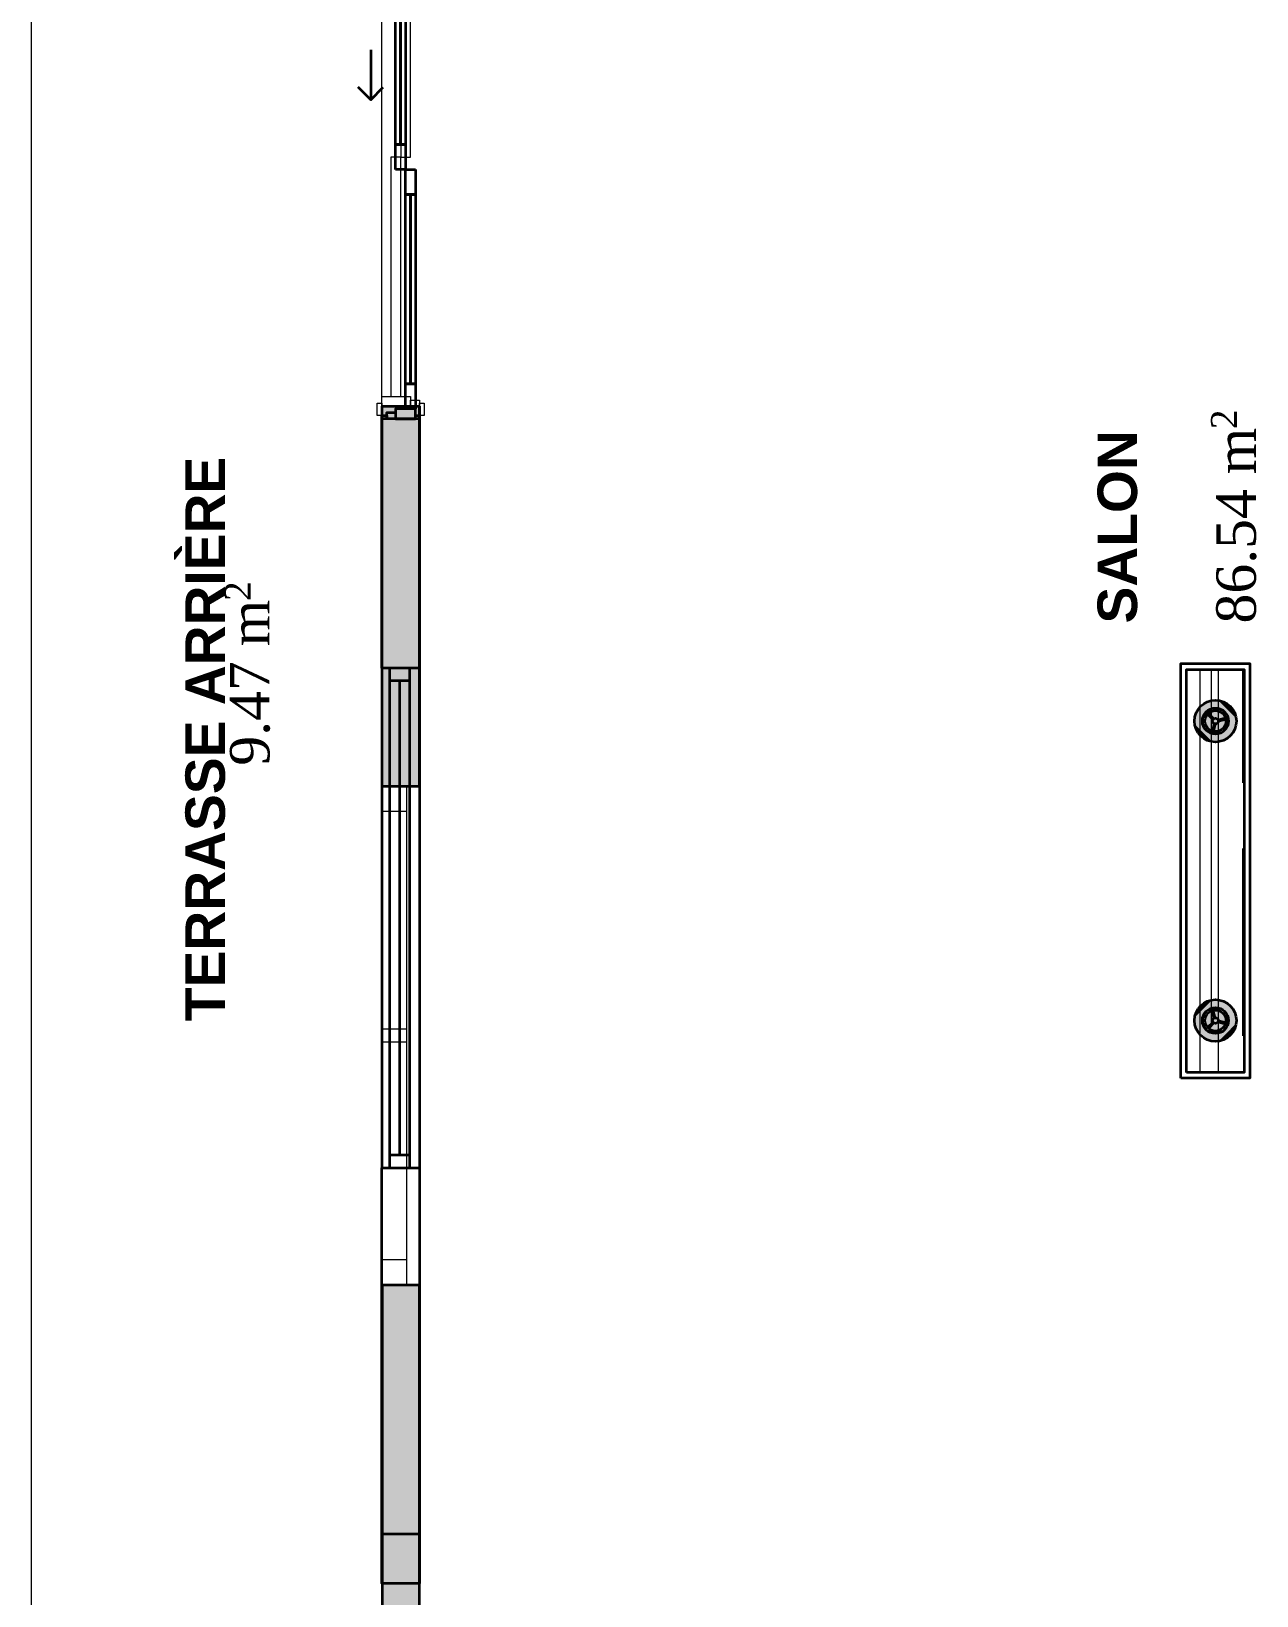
# Model space of a CAD drawing. Header units: millimetres. Extents: x -234375 to -184638, y -91483 to -70216.
# Drawn here: x -234339 to -229424, y -83656 to -77380 of the extents above; entities that cross this region are included whole.
import ezdxf

# ---------------------------------------------------------------- set-up
doc = ezdxf.new("R2010")
doc.units = ezdxf.units.MM
doc.header["$MEASUREMENT"] = 0
for name, color, linetype, lineweight in [('New_0_Pen_No__15', 214, 'Continuous', 25), ('New_0_Pen_No__22', 8, 'Continuous', 35), ('New_0_Pen_No__7', 7, 'Continuous', 35), ('New_Archicad Doors_Pen_No__27', 7, 'Continuous', 35), ('New_Archicad Windows_Pen_No__27', 7, 'Continuous', 35), ('New_Drawing & Figure_Pen_No__15', 214, 'Continuous', 25), ('New_Drawing & Figure_Pen_No__22', 8, 'Continuous', 35), ('New_Drawing & Figure_Pen_No__7', 7, 'Continuous', 35), ('New_Structural - Bearing_Pen_No__1', 7, 'Continuous', 13), ('New_Structural - Bearing_Pen_No__27', 7, 'Continuous', 35)]:
    doc.layers.add(name, color=color, linetype=linetype, lineweight=lineweight)
for name, color, linetype in [('New_Archicad Doors', 7, 'Continuous'), ('New_Archicad Windows', 7, 'Continuous'), ('New_Structural - Bearing', 7, 'Continuous')]:
    doc.layers.add(name, color=color, linetype=linetype)
for name, color, linetype, lineweight, true_color in [('New_Archicad Doors_Pen_No__23', 30, 'Continuous', 20, 0xff6600), ('New_Archicad Doors_Pen_No__3', 30, 'Continuous', 18, 0xff6600), ('New_Archicad Windows_Pen_No__23', 30, 'Continuous', 20, 0xff6600), ('New_Archicad Windows_Pen_No__3', 30, 'Continuous', 18, 0xff6600), ('New_Drawing & Figure_Pen_No__14', 42, 'Continuous', 18, 0xbd8b17), ('New_Structural - Bearing_Pen_No__160', 33, 'Continuous', 20, 0xb4a35c)]:
    doc.layers.add(name, color=color, linetype=linetype, lineweight=lineweight, true_color=true_color)
doc.styles.add('GENERATED_STYLE_1', font='arial.ttf')
doc.styles.add('GENERATED_STYLE_2', font='times.ttf')

# ---------------------------------------------------------------- blocks, each defined once
blk = doc.blocks.new('Slab_4', base_point=(-234339.2, -84269.7))
at = {"layer": 'New_Structural - Bearing_Pen_No__1', "color": 7, "linetype": 'Continuous', "lineweight": 13, "flags": 128}
blk.add_lwpolyline([(-234339.2, -84269.7), (-232932.6, -84269.7), (-232932.6, -76401.6), (-234339.2, -76401.6)], close=True, dxfattribs=at)
blk = doc.blocks.new('2-Sash Sliding Window_2')
at = {"layer": 'New_Archicad Windows_Pen_No__23', "color": 30, "linetype": 'Continuous', "lineweight": 20, "true_color": 0xff6600}
for p, q in [((-1000, 0), (-900, 0)), ((-900, 0), (-900, -100)), ((-25, -100), (-25, 0)), ((-25, 0), (25, 0)), ((-25, 0), (25, 0)), ((25, 0), (25, -100)), ((900, -100), (900, 0)), ((900, 0), (1000, 0)), ((-900, -100), (-1000, -100)), ((25, -100), (-25, -100)), ((25, -100), (-25, -100)), ((1000, -100), (900, -100))]:
    blk.add_line(p, q, dxfattribs=at)
at = {"layer": 'New_Archicad Windows_Pen_No__27', "color": 7, "linetype": 'Continuous', "lineweight": 35}
for p, q in [((-1000, 0), (-1000, 50)), ((-1000, -100), (-1000, 0)), ((-1000, -100), (-1000, 0)), ((1000, 0), (1000, 50)), ((1000, -100), (1000, 0)), ((1000, -100), (1000, 0))]:
    blk.add_line(p, q, dxfattribs=at)
at = {"layer": 'New_Archicad Windows_Pen_No__3', "color": 30, "linetype": 'Continuous', "lineweight": 18, "true_color": 0xff6600}
for p, q in [((-1000, 50), (1000, 50)), ((-900, 0), (-25, 0)), ((25, 0), (900, 0)), ((-1000, -100), (1000, -100)), ((-25, -100), (-900, -100)), ((900, -100), (25, -100))]:
    blk.add_line(p, q, dxfattribs=at)
blk = doc.blocks.new('Sliding Door_2')
at = {"layer": 'New_Archicad Doors_Pen_No__23', "color": 30, "linetype": 'Continuous', "lineweight": 20, "true_color": 0xff6600}
for p, q in [((-960, 0), (-1000, 0)), ((-1000, 0), (-1000, -115)), ((-960, -115), (-960, 0)), ((1000, 0), (960, 0)), ((960, 0), (960, -115)), ((1000, -115), (1000, 0)), ((-1000, -115), (-960, -115)), ((960, -115), (1000, -115))]:
    blk.add_line(p, q, dxfattribs=at)
at = {"layer": 'New_Archicad Doors_Pen_No__27', "color": 7, "linetype": 'Continuous', "lineweight": 35}
for p, q in [((-1000, 35), (-1037, 35)), ((-1000, 35), (-1037, 35)), ((-1000, 0), (-1000, 35)), ((-1000, 0), (-1000, 35)), ((-1000, -115), (-1000, 0)), ((-1000, -115), (-1000, 0)), ((1000, 0), (1000, 35)), ((1000, 0), (1000, 35)), ((1000, 35), (1037, 35)), ((1000, 35), (1037, 35)), ((1000, -115), (1000, 0)), ((1000, -115), (1000, 0)), ((-1000, -115), (-1037, -115)), ((-1000, -115), (-1037, -115)), ((1000, -115), (1037, -115)), ((1000, -115), (1037, -115))]:
    blk.add_line(p, q, dxfattribs=at)
at = {"layer": 'New_Archicad Doors_Pen_No__3', "color": 30, "linetype": 'Continuous', "lineweight": 18, "true_color": 0xff6600}
for p, q in [((-987, 54), (-1037, 54)), ((-1037, 54), (-1037, 35)), ((-1037, 35), (-987, 35)), ((-975, 35), (-1000, 35)), ((-1000, 35), (-1000, 0)), ((-1000, 0), (-975, 0)), ((-987, 35), (-987, 54)), ((-975, 0), (-975, 35)), ((0, 0), (960, 0)), ((0, -40), (0, 0)), ((960, 0), (960, -40)), ((1000, 35), (975, 35)), ((975, 35), (975, 0)), ((975, 0), (1000, 0)), ((1037, 54), (987, 54)), ((987, 54), (987, 35)), ((987, 35), (1037, 35)), ((1000, 0), (1000, 35)), ((1037, 35), (1037, 54)), ((-960, -40), (0, -40)), ((-960, -80), (-960, -40)), ((960, -40), (0, -40)), ((0, -40), (0, -80)), ((-987, -115), (-1037, -115)), ((-1037, -115), (-1037, -134)), ((-987, -134), (-987, -115)), ((0, -80), (-960, -80)), ((1037, -115), (987, -115)), ((987, -115), (987, -134)), ((1037, -134), (1037, -115)), ((-1037, -134), (-987, -134)), ((987, -134), (1037, -134))]:
    blk.add_line(p, q, dxfattribs=at)
blk = doc.blocks.new('Wall_51', base_point=(-232782.4, -84272.3))
at = {"layer": 'New_Structural - Bearing_Pen_No__160', "linetype": 'Continuous', "lineweight": 0, "true_color": 0x5a512e}
for points in [[(-232782.7, -78884.4), (-232932.7, -78884.4), (-232932.6, -80408.6), (-232782.6, -80408.6)], [(-232932.5, -82408.6), (-232932.4, -84272.3), (-232927.5, -84272.3), (-232927.5, -84229.5), (-232787.5, -84229.5), (-232787.5, -84272.3), (-232782.4, -84272.3), (-232782.5, -82408.6)]]:
    blk.add_hatch(color=59, dxfattribs=at).paths.add_polyline_path(points)
at = {"layer": 'New_Structural - Bearing_Pen_No__27', "color": 7, "linetype": 'Continuous', "lineweight": 35}
for p, q in [((-232932.7, -78884.4), (-232932.7, -78921.4)), ((-232932.7, -78884.4), (-232817.7, -78884.4)), ((-232817.7, -78884.4), (-232782.7, -78884.4)), ((-232782.7, -78884.4), (-232782.7, -78921.4)), ((-232932.6, -80408.6), (-232832.6, -80408.6)), ((-232832.6, -80408.6), (-232782.6, -80408.6)), ((-232932.5, -82408.6), (-232832.5, -82408.6)), ((-232832.5, -82408.6), (-232782.5, -82408.6))]:
    blk.add_line(p, q, dxfattribs=at)
at = {"layer": 'New_Structural - Bearing_Pen_No__27', "color": 7, "linetype": 'Continuous', "lineweight": 35, "flags": 128}
for points in [[(-232932.7, -78884.4), (-232932.6, -80408.6)], [(-232782.6, -80408.6), (-232782.7, -78884.4)], [(-232932.5, -82408.6), (-232932.4, -84272.3)], [(-232782.4, -84422.3), (-232782.5, -82408.6)]]:
    blk.add_lwpolyline(points, dxfattribs=at)
at = {"layer": 'New_Archicad Doors', "color": 21, "linetype": 'Continuous', "lineweight": 18, "true_color": 0xff9955, "xscale": -0.9999999999999997, "zscale": 1000, "rotation": 270.0025708428131}
blk.add_blockref('Sliding Door_2', (-232817.7, -77884.4), dxfattribs=at)
at = {"layer": 'New_Archicad Windows', "color": 21, "linetype": 'Continuous', "lineweight": 18, "true_color": 0xff9955, "xscale": -0.9999999999999997, "zscale": 1000, "rotation": 270.0025708428131}
blk.add_blockref('2-Sash Sliding Window_2', (-232832.6, -81408.6), dxfattribs=at)

msp = doc.modelspace()

# ---------------------------------------------------------------- hatches: boundary and pattern name
at = {"layer": 'New_0_Pen_No__22', "linetype": 'Continuous', "lineweight": 35}
for points in [[(-229638.1, -80077.8), (-229649.8, -80088.1), (-229520.7, -80195.2)], [(-229624.1, -80070.5), (-229638.1, -80077.8), (-229513.4, -80181.2)], [(-229513.4, -80181.2), (-229638.1, -80077.8), (-229520.7, -80195.2)], [(-229609.5, -80065.4), (-229624.1, -80070.5), (-229508.3, -80166.6)], [(-229508.3, -80166.6), (-229624.1, -80070.5), (-229513.4, -80181.2)], [(-229594.1, -80063.9), (-229609.5, -80065.4), (-229506.1, -80151.2)], [(-229506.1, -80151.2), (-229609.5, -80065.4), (-229508.3, -80166.6)], [(-229578.7, -80063.9), (-229594.1, -80063.9), (-229506.8, -80135.8)], [(-229506.8, -80135.8), (-229594.1, -80063.9), (-229506.1, -80151.2)], [(-229563.3, -80067.6), (-229578.7, -80063.9), (-229510.5, -80121.1)], [(-229510.5, -80121.1), (-229578.7, -80063.9), (-229506.8, -80135.8)], [(-229549.3, -80074.2), (-229563.3, -80067.6), (-229516.3, -80106.4)], [(-229516.3, -80106.4), (-229563.3, -80067.6), (-229510.5, -80121.1)], [(-229536.1, -80083), (-229549.3, -80074.2), (-229525.1, -80094)], [(-229525.1, -80094), (-229549.3, -80074.2), (-229516.3, -80106.4)], [(-229671.8, -80128.4), (-229674, -80143.8), (-229570.6, -80229.6)], [(-229570.6, -80229.6), (-229674, -80143.8), (-229586, -80231.8)], [(-229674, -80143.8), (-229673.3, -80159.2), (-229586, -80231.8)], [(-229667.4, -80113.8), (-229671.8, -80128.4), (-229555.9, -80224.5)], [(-229555.9, -80224.5), (-229671.8, -80128.4), (-229570.6, -80229.6)], [(-229659.3, -80099.8), (-229667.4, -80113.8), (-229542.7, -80217.2)], [(-229542.7, -80217.2), (-229667.4, -80113.8), (-229555.9, -80224.5)], [(-229649.8, -80088.1), (-229659.3, -80099.8), (-229531, -80206.9)], [(-229531, -80206.9), (-229659.3, -80099.8), (-229542.7, -80217.2)], [(-229520.7, -80195.2), (-229649.8, -80088.1), (-229531, -80206.9)], [(-229586, -80231.8), (-229673.3, -80159.2), (-229602.1, -80231.1)], [(-229673.3, -80159.2), (-229669.6, -80174.6), (-229602.1, -80231.1)], [(-229602.1, -80231.1), (-229669.6, -80174.6), (-229616.8, -80227.4)], [(-229669.6, -80174.6), (-229663.7, -80188.6), (-229616.8, -80227.4)], [(-229616.8, -80227.4), (-229663.7, -80188.6), (-229631.5, -80220.8)], [(-229663.7, -80188.6), (-229654.9, -80201), (-229631.5, -80220.8)], [(-229631.5, -80220.8), (-229654.9, -80201), (-229643.9, -80212)], [(-229570.6, -81266.6), (-229586, -81264.4), (-229674, -81352.4)], [(-229674, -81352.4), (-229586, -81264.4), (-229673.2, -81337)], [(-229671.8, -81367.8), (-229570.6, -81266.6), (-229674, -81352.4)], [(-229586, -81264.4), (-229602.1, -81265.1), (-229673.2, -81337)], [(-229673.2, -81337), (-229602.1, -81265.1), (-229669.6, -81321.6)], [(-229555.9, -81271.7), (-229570.6, -81266.6), (-229671.8, -81367.8)], [(-229667.4, -81382.5), (-229555.9, -81271.7), (-229671.8, -81367.8)], [(-229602.1, -81265.1), (-229616.8, -81268.8), (-229669.6, -81321.6)], [(-229669.6, -81321.6), (-229616.8, -81268.8), (-229663.7, -81307.7)], [(-229542.7, -81279), (-229555.9, -81271.7), (-229667.4, -81382.5)], [(-229616.8, -81268.8), (-229631.4, -81275.4), (-229663.7, -81307.7)], [(-229659.3, -81396.4), (-229542.7, -81279), (-229667.4, -81382.5)], [(-229663.7, -81307.7), (-229631.4, -81275.4), (-229654.9, -81295.2)], [(-229531, -81289.3), (-229542.7, -81279), (-229659.3, -81396.4)], [(-229649.8, -81408.1), (-229531, -81289.3), (-229659.3, -81396.4)], [(-229631.4, -81275.4), (-229643.9, -81284.2), (-229654.9, -81295.2)], [(-229520.7, -81301), (-229531, -81289.3), (-229649.8, -81408.1)], [(-229638, -81418.4), (-229520.7, -81301), (-229649.8, -81408.1)], [(-229513.4, -81315), (-229520.7, -81301), (-229638, -81418.4)], [(-229624.1, -81425.7), (-229513.4, -81315), (-229638, -81418.4)], [(-229508.2, -81329.6), (-229513.4, -81315), (-229624.1, -81425.7)], [(-229609.4, -81430.9), (-229508.2, -81329.6), (-229624.1, -81425.7)], [(-229506, -81345), (-229508.2, -81329.6), (-229609.4, -81430.9)], [(-229594, -81433.1), (-229506, -81345), (-229609.4, -81430.9)], [(-229506.8, -81360.4), (-229506, -81345), (-229594, -81433.1)], [(-229578.6, -81432.3), (-229506.8, -81360.4), (-229594, -81433.1)], [(-229510.4, -81375.1), (-229506.8, -81360.4), (-229578.6, -81432.3)], [(-229563.2, -81428.7), (-229510.4, -81375.1), (-229578.6, -81432.3)], [(-229516.3, -81389.8), (-229510.4, -81375.1), (-229563.2, -81428.7)], [(-229549.3, -81422.1), (-229516.3, -81389.8), (-229563.2, -81428.7)], [(-229525.1, -81402.3), (-229516.3, -81389.8), (-229549.3, -81422.1)], [(-229536.1, -81413.3), (-229525.1, -81402.3), (-229549.3, -81422.1)]]:
    msp.add_hatch(color=8, dxfattribs=at).paths.add_polyline_path(points)
at = {"layer": 'New_Drawing & Figure_Pen_No__22', "linetype": 'Continuous', "lineweight": 35}
for points in [[(-229638.1, -80077.8), (-229649.8, -80088.1), (-229520.7, -80195.2)], [(-229624.1, -80070.5), (-229638.1, -80077.8), (-229513.4, -80181.2)], [(-229513.4, -80181.2), (-229638.1, -80077.8), (-229520.7, -80195.2)], [(-229609.5, -80065.4), (-229624.1, -80070.5), (-229508.3, -80166.6)], [(-229508.3, -80166.6), (-229624.1, -80070.5), (-229513.4, -80181.2)], [(-229594.1, -80063.9), (-229609.5, -80065.4), (-229506.1, -80151.2)], [(-229506.1, -80151.2), (-229609.5, -80065.4), (-229508.3, -80166.6)], [(-229578.7, -80063.9), (-229594.1, -80063.9), (-229506.8, -80135.8)], [(-229506.8, -80135.8), (-229594.1, -80063.9), (-229506.1, -80151.2)], [(-229563.3, -80067.6), (-229578.7, -80063.9), (-229510.5, -80121.1)], [(-229510.5, -80121.1), (-229578.7, -80063.9), (-229506.8, -80135.8)], [(-229549.3, -80074.2), (-229563.3, -80067.6), (-229516.3, -80106.4)], [(-229516.3, -80106.4), (-229563.3, -80067.6), (-229510.5, -80121.1)], [(-229536.1, -80083), (-229549.3, -80074.2), (-229525.1, -80094)], [(-229525.1, -80094), (-229549.3, -80074.2), (-229516.3, -80106.4)], [(-229671.8, -80128.4), (-229674, -80143.8), (-229570.6, -80229.6)], [(-229570.6, -80229.6), (-229674, -80143.8), (-229586, -80231.8)], [(-229674, -80143.8), (-229673.3, -80159.2), (-229586, -80231.8)], [(-229667.4, -80113.8), (-229671.8, -80128.4), (-229555.9, -80224.5)], [(-229555.9, -80224.5), (-229671.8, -80128.4), (-229570.6, -80229.6)], [(-229659.3, -80099.8), (-229667.4, -80113.8), (-229542.7, -80217.2)], [(-229542.7, -80217.2), (-229667.4, -80113.8), (-229555.9, -80224.5)], [(-229649.8, -80088.1), (-229659.3, -80099.8), (-229531, -80206.9)], [(-229531, -80206.9), (-229659.3, -80099.8), (-229542.7, -80217.2)], [(-229520.7, -80195.2), (-229649.8, -80088.1), (-229531, -80206.9)], [(-229586, -80231.8), (-229673.3, -80159.2), (-229602.1, -80231.1)], [(-229673.3, -80159.2), (-229669.6, -80174.6), (-229602.1, -80231.1)], [(-229602.1, -80231.1), (-229669.6, -80174.6), (-229616.8, -80227.4)], [(-229669.6, -80174.6), (-229663.7, -80188.6), (-229616.8, -80227.4)], [(-229616.8, -80227.4), (-229663.7, -80188.6), (-229631.5, -80220.8)], [(-229663.7, -80188.6), (-229654.9, -80201), (-229631.5, -80220.8)], [(-229631.5, -80220.8), (-229654.9, -80201), (-229643.9, -80212)], [(-229570.6, -81266.6), (-229586, -81264.4), (-229674, -81352.4)], [(-229674, -81352.4), (-229586, -81264.4), (-229673.2, -81337)], [(-229671.8, -81367.8), (-229570.6, -81266.6), (-229674, -81352.4)], [(-229586, -81264.4), (-229602.1, -81265.1), (-229673.2, -81337)], [(-229673.2, -81337), (-229602.1, -81265.1), (-229669.6, -81321.6)], [(-229555.9, -81271.7), (-229570.6, -81266.6), (-229671.8, -81367.8)], [(-229667.4, -81382.5), (-229555.9, -81271.7), (-229671.8, -81367.8)], [(-229602.1, -81265.1), (-229616.8, -81268.8), (-229669.6, -81321.6)], [(-229669.6, -81321.6), (-229616.8, -81268.8), (-229663.7, -81307.7)], [(-229542.7, -81279), (-229555.9, -81271.7), (-229667.4, -81382.5)], [(-229616.8, -81268.8), (-229631.4, -81275.4), (-229663.7, -81307.7)], [(-229659.3, -81396.4), (-229542.7, -81279), (-229667.4, -81382.5)], [(-229663.7, -81307.7), (-229631.4, -81275.4), (-229654.9, -81295.2)], [(-229531, -81289.3), (-229542.7, -81279), (-229659.3, -81396.4)], [(-229649.8, -81408.1), (-229531, -81289.3), (-229659.3, -81396.4)], [(-229631.4, -81275.4), (-229643.9, -81284.2), (-229654.9, -81295.2)], [(-229520.7, -81301), (-229531, -81289.3), (-229649.8, -81408.1)], [(-229638, -81418.4), (-229520.7, -81301), (-229649.8, -81408.1)], [(-229513.4, -81315), (-229520.7, -81301), (-229638, -81418.4)], [(-229624.1, -81425.7), (-229513.4, -81315), (-229638, -81418.4)], [(-229508.2, -81329.6), (-229513.4, -81315), (-229624.1, -81425.7)], [(-229609.4, -81430.9), (-229508.2, -81329.6), (-229624.1, -81425.7)], [(-229506, -81345), (-229508.2, -81329.6), (-229609.4, -81430.9)], [(-229594, -81433.1), (-229506, -81345), (-229609.4, -81430.9)], [(-229506.8, -81360.4), (-229506, -81345), (-229594, -81433.1)], [(-229578.6, -81432.3), (-229506.8, -81360.4), (-229594, -81433.1)], [(-229510.4, -81375.1), (-229506.8, -81360.4), (-229578.6, -81432.3)], [(-229563.2, -81428.7), (-229510.4, -81375.1), (-229578.6, -81432.3)], [(-229516.3, -81389.8), (-229510.4, -81375.1), (-229563.2, -81428.7)], [(-229549.3, -81422.1), (-229516.3, -81389.8), (-229563.2, -81428.7)], [(-229525.1, -81402.3), (-229516.3, -81389.8), (-229549.3, -81422.1)], [(-229536.1, -81413.3), (-229525.1, -81402.3), (-229549.3, -81422.1)]]:
    msp.add_hatch(color=8, dxfattribs=at).paths.add_polyline_path(points)

# ---------------------------------------------------------------- linework, layer by layer
at = {"layer": 'New_0_Pen_No__7', "color": 7, "linetype": 'Continuous', "lineweight": 35}
for p, q in [((-232932.7, -79934.4), (-232932.8, -78934.4)), ((-232782.7, -78934.4), (-232782.6, -79934.4)), ((-232932.6, -83402.6), (-232932.7, -81939.1)), ((-232932.6, -83607.1), (-232932.7, -81939.1)), ((-232932.7, -81939.1), (-232782.5, -81939.1)), ((-232782.5, -81939.1), (-232782.5, -83459.1)), ((-232932.6, -83607.1), (-232932.6, -83459.1))]:
    msp.add_line(p, q, dxfattribs=at)
for points in [[(-232857.9, -77074.4), (-232857.8, -77834.4), (-232877.8, -77834.4), (-232877.9, -77074.4)], [(-232837.9, -77074.4), (-232837.8, -77834.4), (-232857.8, -77834.4), (-232857.9, -77074.4)], [(-232877.8, -77934.4), (-232877.8, -77834.4), (-232837.8, -77834.4), (-232837.8, -77934.4)], [(-232797.8, -77934.4), (-232797.8, -78034.4), (-232837.8, -78034.4), (-232837.8, -77934.4)], [(-232817.8, -78034.4), (-232817.8, -78794.4), (-232837.8, -78794.4), (-232837.8, -78034.4)], [(-232797.8, -78034.4), (-232797.8, -78794.4), (-232817.8, -78794.4), (-232817.8, -78034.4)], [(-232837.8, -78894.4), (-232837.8, -78794.4), (-232797.8, -78794.4), (-232797.8, -78894.4)], [(-232913.8, -78921.4), (-232913.8, -78934.4), (-232932.8, -78934.4), (-232932.8, -78921.4)], [(-232878.8, -78934.4), (-232913.8, -78934.4), (-232913.8, -78909.4), (-232878.8, -78909.4)], [(-232878.8, -78934.4), (-232797.8, -78934.4), (-232797.8, -78894.4), (-232878.8, -78894.4)], [(-232782.8, -78921.4), (-232782.8, -78934.4), (-232797.8, -78934.4), (-232797.8, -78921.4)], [(-232782.6, -83607.1), (-232932.6, -83607.1), (-232932.6, -83407.1), (-232782.6, -83407.1)]]:
    msp.add_lwpolyline(points, close=True, dxfattribs=at)
for points in [[(-232857.9, -77074.4), (-232857.8, -77834.4)], [(-232977.9, -77454.4), (-232977.8, -77654.4), (-233027.8, -77604.4)], [(-232977.8, -77654.4), (-232927.8, -77604.4)], [(-232817.8, -78034.4), (-232817.8, -78794.4)], [(-232782.7, -78934.4), (-232932.8, -78934.4)], [(-232782.6, -79934.4), (-232932.7, -79934.4)]]:
    msp.add_lwpolyline(points, dxfattribs=at)
for centre, radius in [((-229590, -80147.1), 84), ((-229590, -80147.1), 52.4), ((-229590, -80147.1), 42.2), ((-229590, -80147.1), 11.4), ((-229590, -81348.4), 84), ((-229590, -81348.4), 52.4), ((-229590, -81348.4), 42.2), ((-229590, -81348.4), 11.4)]:
    msp.add_circle(centre, radius, dxfattribs=at)
at = {"layer": 'New_Drawing & Figure_Pen_No__14', "color": 42, "linetype": 'Continuous', "lineweight": 18, "true_color": 0xbd8b17}
for points in [[(-229652.8, -79940), (-229652.7, -81556.3)], [(-229607.3, -79940), (-229607.2, -81372.9)], [(-229578.7, -79940), (-229578.6, -81556.3)], [(-229481.9, -79940), (-229481.9, -80395.4)], [(-229481.9, -80658.6), (-229481.8, -81410.3)]]:
    msp.add_lwpolyline(points, dxfattribs=at)
at = {"layer": 'New_Drawing & Figure_Pen_No__7', "color": 7, "linetype": 'Continuous', "lineweight": 35}
for p, q in [((-232932.7, -79934.4), (-232932.8, -78934.4)), ((-232782.7, -78934.4), (-232782.6, -79934.4)), ((-232932.7, -79934.4), (-232932.7, -81939.1)), ((-232902.7, -79934.4), (-232902.7, -81939.1)), ((-232822.7, -79934.4), (-232822.7, -81939.1)), ((-232782.7, -79934.4), (-232782.7, -81939.1)), ((-232902.7, -79984.4), (-232822.7, -79984.4)), ((-232862.7, -79984.4), (-232862.7, -81889.1)), ((-232822.7, -81889.1), (-232902.7, -81889.1)), ((-232932.6, -83402.6), (-232932.7, -81939.1)), ((-232932.6, -83607.1), (-232932.7, -81939.1)), ((-232932.7, -81939.1), (-232782.5, -81939.1)), ((-232782.5, -81939.1), (-232782.5, -83459.1)), ((-232932.6, -83607.1), (-232932.6, -83459.1))]:
    msp.add_line(p, q, dxfattribs=at)
for points in [[(-232857.9, -77074.4), (-232857.8, -77834.4), (-232877.8, -77834.4), (-232877.9, -77074.4)], [(-232837.9, -77074.4), (-232837.8, -77834.4), (-232857.8, -77834.4), (-232857.9, -77074.4)], [(-232877.8, -77934.4), (-232877.8, -77834.4), (-232837.8, -77834.4), (-232837.8, -77934.4)], [(-232797.8, -77934.4), (-232797.8, -78034.4), (-232837.8, -78034.4), (-232837.8, -77934.4)], [(-232817.8, -78034.4), (-232817.8, -78794.4), (-232837.8, -78794.4), (-232837.8, -78034.4)], [(-232797.8, -78034.4), (-232797.8, -78794.4), (-232817.8, -78794.4), (-232817.8, -78034.4)], [(-232837.8, -78894.4), (-232837.8, -78794.4), (-232797.8, -78794.4), (-232797.8, -78894.4)], [(-232913.8, -78921.4), (-232913.8, -78934.4), (-232932.8, -78934.4), (-232932.8, -78921.4)], [(-232878.8, -78934.4), (-232913.8, -78934.4), (-232913.8, -78909.4), (-232878.8, -78909.4)], [(-232878.8, -78934.4), (-232797.8, -78934.4), (-232797.8, -78894.4), (-232878.8, -78894.4)], [(-232782.8, -78921.4), (-232782.8, -78934.4), (-232797.8, -78934.4), (-232797.8, -78921.4)], [(-229728.9, -81579.7), (-229729, -79916.5), (-229451.8, -79916.5), (-229451.7, -81579.7)], [(-229705.5, -81556.3), (-229705.6, -79940), (-229475.3, -79940), (-229475.2, -81556.3)], [(-232782.6, -83607.1), (-232932.6, -83607.1), (-232932.6, -83407.1), (-232782.6, -83407.1)]]:
    msp.add_lwpolyline(points, close=True, dxfattribs=at)
for points in [[(-232857.9, -77074.4), (-232857.8, -77834.4)], [(-232977.9, -77454.4), (-232977.8, -77654.4), (-233027.8, -77604.4)], [(-232977.8, -77654.4), (-232927.8, -77604.4)], [(-232817.8, -78034.4), (-232817.8, -78794.4)], [(-232782.7, -78934.4), (-232932.8, -78934.4)], [(-232782.6, -79934.4), (-232932.7, -79934.4)], [(-229599.2, -80141.6), (-229621.2, -80119.6)], [(-229596.3, -80138), (-229618.3, -80116)], [(-229580.1, -80142.4), (-229550.1, -80134.3)], [(-229579.4, -80147.5), (-229549.3, -80139.4)], [(-229595.5, -80157.8), (-229602.9, -80187.8)], [(-229590.4, -80158.5), (-229598.5, -80188.6)], [(-229595.5, -81338.5), (-229602.8, -81308.4)], [(-229590.4, -81337.7), (-229598.4, -81307.7)], [(-229599.2, -81354.6), (-229621.2, -81376.6)], [(-229596.2, -81358.3), (-229618.2, -81380.3)], [(-229580.1, -81353.9), (-229550, -81361.9)], [(-229579.4, -81348.7), (-229549.3, -81356.8)]]:
    msp.add_lwpolyline(points, dxfattribs=at)
for centre, radius in [((-229590, -80147.1), 84), ((-229590, -80147.1), 52.4), ((-229590, -80147.1), 42.2), ((-229590, -80147.1), 11.4), ((-229590, -81348.4), 84), ((-229590, -81348.4), 52.4), ((-229590, -81348.4), 42.2), ((-229590, -81348.4), 11.4)]:
    msp.add_circle(centre, radius, dxfattribs=at)

# ---------------------------------------------------------------- block references
at = {"layer": 'New_Structural - Bearing', "color": 7, "linetype": 'Continuous', "lineweight": 13}
msp.add_blockref('Slab_4', (-234339.2, -84269.7), dxfattribs=at)
at = {"layer": 'New_Structural - Bearing', "color": 7, "lineweight": 35}
msp.add_blockref('Wall_51', (-232782.4, -84272.3), dxfattribs=at)

# ---------------------------------------------------------------- texts
at = {"layer": 'New_0_Pen_No__15', "color": 214, "linetype": 'Continuous', "lineweight": 25, "attachment_point": 7, "rotation": 90.00257, "style": 'GENERATED_STYLE_2'}
for s, insert, char_height in [('\\A1;{\\pql;\\fTimes New Roman|b0|i0|c0|p0;\\W1.000000;2}', (-229503, -78976), 104.661), ('\\A1;{\\pql;\\fTimes New Roman|b0|i0|c0|p0;\\W1.000000;86.54 m}', (-229424.3, -79755.6), 158.578), ('\\A1;{\\pql;\\fTimes New Roman|b0|i0|c0|p0;\\W1.000000;2}', (-233459.2, -79665.3), 104.661), ('\\A1;{\\pql;\\fTimes New Roman|b0|i0|c0|p0;\\W1.000000;9.47 m}', (-233380.6, -80326.1), 158.578)]:
    msp.add_mtext(s, dxfattribs=dict(at, insert=insert, char_height=char_height))
at = {"layer": 'New_0_Pen_No__7', "color": 7, "linetype": 'Continuous', "lineweight": 35, "char_height": 158.578, "attachment_point": 7, "rotation": 90.00257, "style": 'GENERATED_STYLE_1'}
for s, insert in [('\\A1;{\\pql;\\fArial|b1|i0|c0|p0;\\W1.000000;SALON}', (-229901.9, -79755.7)), ('\\A1;{\\pql;\\fArial|b1|i0|c0|p0;\\W1.000000;TERRASSE ARRIÈRE}', (-233560.3, -81351.2))]:
    msp.add_mtext(s, dxfattribs=dict(at, insert=insert))
at = {"layer": 'New_Drawing & Figure_Pen_No__15', "color": 214, "linetype": 'Continuous', "lineweight": 25, "attachment_point": 7, "rotation": 90.00257, "style": 'GENERATED_STYLE_2'}
for s, insert, char_height in [('\\A1;{\\pql;\\fTimes New Roman|b0|i0|c0|p0;\\W1.000000;2}', (-229503, -78976), 104.661), ('\\A1;{\\pql;\\fTimes New Roman|b0|i0|c0|p0;\\W1.000000;86.54 m}', (-229424.3, -79755.6), 158.578), ('\\A1;{\\pql;\\fTimes New Roman|b0|i0|c0|p0;\\W1.000000;2}', (-233459.2, -79665.3), 104.661), ('\\A1;{\\pql;\\fTimes New Roman|b0|i0|c0|p0;\\W1.000000;9.47 m}', (-233380.6, -80326.1), 158.578)]:
    msp.add_mtext(s, dxfattribs=dict(at, insert=insert, char_height=char_height))
at = {"layer": 'New_Drawing & Figure_Pen_No__7', "color": 7, "linetype": 'Continuous', "lineweight": 35, "char_height": 158.578, "attachment_point": 7, "rotation": 90.00257, "style": 'GENERATED_STYLE_1'}
for s, insert in [('\\A1;{\\pql;\\fArial|b1|i0|c0|p0;\\W1.000000;SALON}', (-229901.9, -79755.7)), ('\\A1;{\\pql;\\fArial|b1|i0|c0|p0;\\W1.000000;TERRASSE ARRIÈRE}', (-233560.3, -81351.2))]:
    msp.add_mtext(s, dxfattribs=dict(at, insert=insert))

doc.saveas('drawing.dxf')
